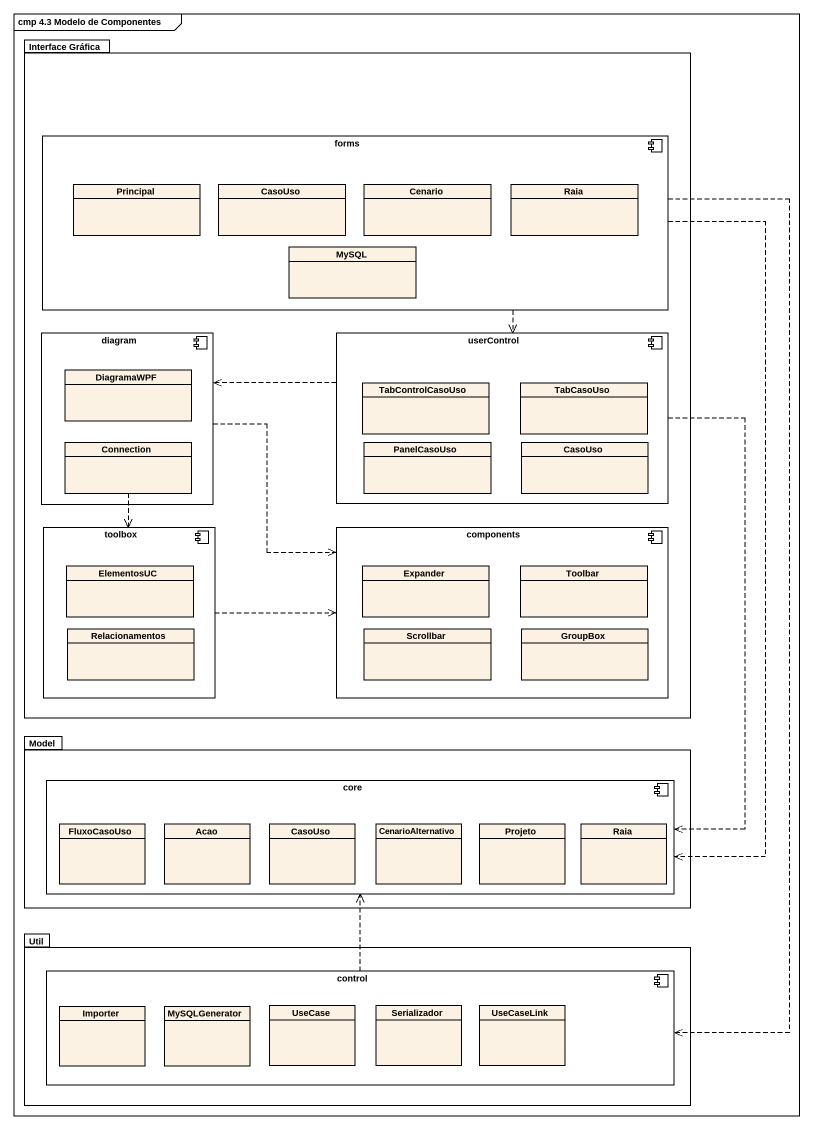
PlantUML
@startuml
mainframe cmp 4.3 Modelo de Componentes
hide circle
hide empty members
package "Interface Gráfica" as Interface_Gráfica {
  component forms {
    class Principal
    class CasoUso
    class Cenario
    class Raia
    class MySQL
  }
  component diagram {
    class DiagramaWPF
    class Connection
  }
  component userControl {
    class TabControlCasoUso
    class TabCasoUso
    class PanelCasoUso
    class "CasoUso" as CasoUso_2
  }
  component toolbox {
    class ElementosUC
    class Relacionamentos
  }
  component components {
    class Expander
    class Toolbar
    class Scrollbar
    class GroupBox
  }
}
package Model {
  component core {
    class FluxoCasoUso
    class Acao
    class "CasoUso" as CasoUso_3
    class CenarioAlternativo
    class Projeto
    class "Raia" as Raia_2
  }
}
package Util {
  component "control" as control_ {
    class Importer
    class MySQLGenerator
    class "UseCase" as UseCase_
    class Serializador
    class UseCaseLink
  }
}
forms ..> userControl
forms ..> core
forms ..> control_
diagram .right.> components
userControl .left.> diagram
userControl ..> core
Connection ..> toolbox
toolbox .right.> components
control_ .up.> core
@enduml
